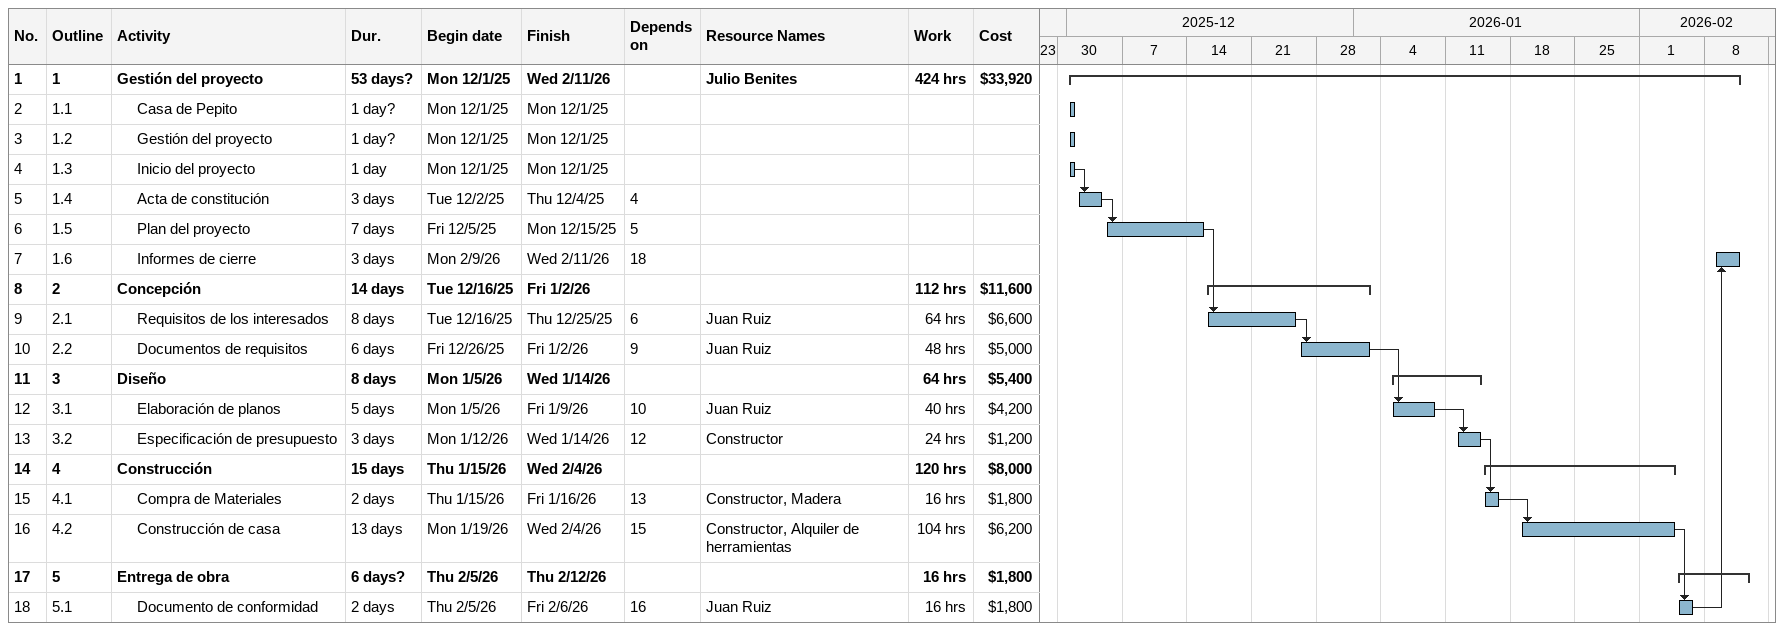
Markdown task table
| ID | WBS | Task | Duration | Start | Finish | Predecessors | Resources | Work (h) | Cost ($) |
|---|---|---|---|---|---|---|---|---|---|
| 1 | 1 | **Gestión del proyecto** | 53d? | 2025-12-01 | 2026-02-11 |  | Julio Benites | 424 | 33920 |
| 2 | 1.1 | Casa de Pepito | 1d? | 2025-12-01 | 2025-12-01 |  |  |  |  |
| 3 | 1.2 | Gestión del proyecto | 1d? | 2025-12-01 | 2025-12-01 |  |  |  |  |
| 4 | 1.3 | Inicio del proyecto | 1d | 2025-12-01 | 2025-12-01 |  |  |  |  |
| 5 | 1.4 | Acta de constitución | 3d | 2025-12-02 | 2025-12-04 | 4 |  |  |  |
| 6 | 1.5 | Plan del proyecto | 7d | 2025-12-05 | 2025-12-15 | 5 |  |  |  |
| 7 | 1.6 | Informes de cierre | 3d | 2026-02-09 | 2026-02-11 | 18 |  |  |  |
| 8 | 2 | **Concepción** | 14d | 2025-12-16 | 2026-01-02 |  |  | 112 | 11600 |
| 9 | 2.1 | Requisitos de los interesados | 8d | 2025-12-16 | 2025-12-25 | 6 | Juan Ruiz | 64 | 6600 |
| 10 | 2.2 | Documentos de requisitos | 6d | 2025-12-26 | 2026-01-02 | 9 | Juan Ruiz | 48 | 5000 |
| 11 | 3 | **Diseño** | 8d | 2026-01-05 | 2026-01-14 |  |  | 64 | 5400 |
| 12 | 3.1 | Elaboración de planos | 5d | 2026-01-05 | 2026-01-09 | 10 | Juan Ruiz | 40 | 4200 |
| 13 | 3.2 | Especificación de presupuesto | 3d | 2026-01-12 | 2026-01-14 | 12 | Constructor | 24 | 1200 |
| 14 | 4 | **Construcción** | 15d | 2026-01-15 | 2026-02-04 |  |  | 120 | 8000 |
| 15 | 4.1 | Compra de Materiales | 2d | 2026-01-15 | 2026-01-16 | 13 | Constructor, Madera | 16 | 1800 |
| 16 | 4.2 | Construcción de casa | 13d | 2026-01-19 | 2026-02-04 | 15 | Constructor, Alquiler de herramientas | 104 | 6200 |
| 17 | 5 | **Entrega de obra** | 6d? | 2026-02-05 | 2026-02-12 |  |  | 16 | 1800 |
| 18 | 5.1 | Documento de conformidad | 2d | 2026-02-05 | 2026-02-06 | 16 | Juan Ruiz | 16 | 1800 |
